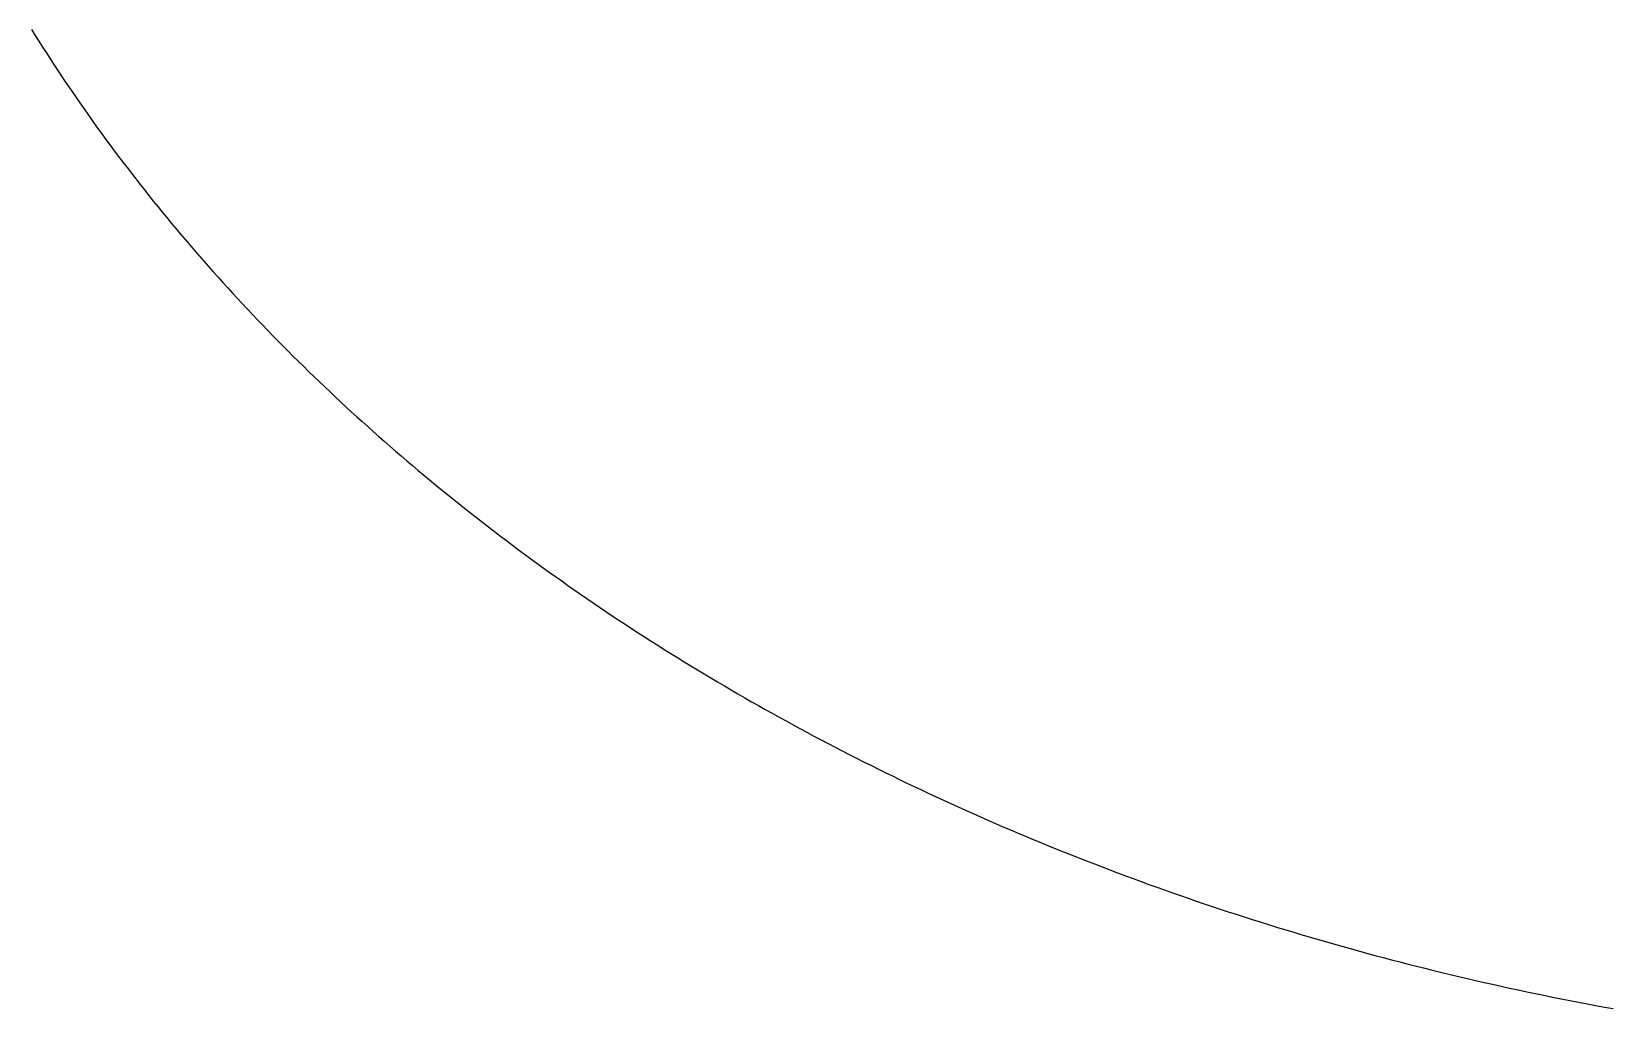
# Model space of a CAD drawing. Extents: x 18 to 189, y 50 to 250.
# Drawn here: x 22.66 to 57.06, y 100.2 to 121.53 of the extents above; entities that cross this region are included whole.
import ezdxf

# ---------------------------------------------------------------- set-up
doc = ezdxf.new("R2010")
doc.units = 0
doc.layers.add('CUT', color=7, linetype='CONTINUOUS')

msp = doc.modelspace()

# ---------------------------------------------------------------- linework, layer by layer
at = {"layer": 'CUT'}
msp.add_lwpolyline([(22.6571, 121.571), (22.7373, 121.4425), (22.818, 121.3141), (22.8994, 121.1861), (22.9813, 121.0582), (23.0638, 120.9306), (23.147, 120.8033), (23.2307, 120.6762), (23.315, 120.5494), (23.3999, 120.4228), (23.4853, 120.2965), (23.5714, 120.1704), (23.658, 120.0446), (23.7452, 119.9191), (23.833, 119.7938), (23.9214, 119.6687), (24.0103, 119.544), (24.0998, 119.4195), (24.1899, 119.2952), (24.2806, 119.1713), (24.3719, 119.0476), (24.4637, 118.9241), (24.556, 118.801), (24.649, 118.6781), (24.7425, 118.5554), (24.8366, 118.4331), (24.9313, 118.311), (25.0265, 118.1892), (25.1223, 118.0677), (25.2186, 117.9464), (25.3155, 117.8255), (25.413, 117.7048), (25.511, 117.5844), (25.6095, 117.4642), (25.7087, 117.3444), (25.8084, 117.2248), (25.9086, 117.1055), (26.0094, 116.9865), (26.1107, 116.8678), (26.2126, 116.7494), (26.3151, 116.6313), (26.4181, 116.5135), (26.5216, 116.3959), (26.6257, 116.2787), (26.7303, 116.1617), (26.8355, 116.0451), (26.9412, 115.9287), (27.0474, 115.8126), (27.1542, 115.6969), (27.2615, 115.5814), (27.3694, 115.4662), (27.4778, 115.3514), (27.5867, 115.2368), (27.6962, 115.1225), (27.8062, 115.0086), (27.9167, 114.895), (28.0278, 114.7816), (28.1394, 114.6686), (28.2515, 114.5559), (28.3641, 114.4435), (28.4773, 114.3314), (28.591, 114.2196), (28.7052, 114.1081), (28.8199, 113.997), (28.9352, 113.8862), (29.051, 113.7757), (29.1673, 113.6655), (29.2841, 113.5556), (29.4014, 113.446), (29.5192, 113.3368), (29.6376, 113.2279), (29.7565, 113.1193), (29.8758, 113.0111), (29.9957, 112.9032), (30.1161, 112.7956), (30.237, 112.6883), (30.3584, 112.5814), (30.4803, 112.4748), (30.6028, 112.3685), (30.7257, 112.2626), (30.8491, 112.157), (30.973, 112.0517), (31.0974, 111.9468), (31.2224, 111.8422), (31.3478, 111.7379), (31.4737, 111.634), (31.6001, 111.5305), (31.727, 111.4273), (31.8544, 111.3244), (31.9823, 111.2219), (32.1106, 111.1197), (32.2395, 111.0178), (32.3688, 110.9164), (32.4987, 110.8152), (32.629, 110.7144), (32.7598, 110.614), (32.8911, 110.5139), (33.0229, 110.4142), (33.1551, 110.3149), (33.2878, 110.2158), (33.421, 110.1172), (33.5547, 110.0189), (33.6889, 109.921), (33.8235, 109.8234), (33.9586, 109.7262), (34.0942, 109.6294), (34.2302, 109.5329), (34.3667, 109.4368), (34.5037, 109.341), (34.6412, 109.2457), (34.7791, 109.1507), (34.9175, 109.056), (35.0563, 108.9618), (35.1956, 108.8679), (35.3354, 108.7744), (35.4756, 108.6812), (35.6163, 108.5885), (35.7575, 108.4961), (35.8991, 108.4041), (36.0411, 108.3125), (36.1836, 108.2212), (36.3266, 108.1304), (36.47, 108.0399), (36.6139, 107.9498), (36.7582, 107.8601), (36.903, 107.7708), (37.0482, 107.6818), (37.1939, 107.5933), (37.34, 107.5052), (37.4865, 107.4174), (37.6335, 107.33), (37.7809, 107.2431), (37.9288, 107.1565), (38.0771, 107.0703), (38.2259, 106.9845), (38.3751, 106.8991), (38.5247, 106.8141), (38.6747, 106.7296), (38.8252, 106.6454), (38.9761, 106.5616), (39.1275, 106.4782), (39.2793, 106.3952), (39.4315, 106.3127), (39.5841, 106.2305), (39.7372, 106.1488), (39.8907, 106.0674), (40.0446, 105.9865), (40.1989, 105.906), (40.3537, 105.8259), (40.5088, 105.7462), (40.6644, 105.6669), (40.8204, 105.5881), (40.9769, 105.5096), (41.1337, 105.4316), (41.291, 105.354), (41.4486, 105.2768), (41.6067, 105.2001), (41.7652, 105.1237), (41.9241, 105.0478), (42.0834, 104.9724), (42.2431, 104.8973), (42.4033, 104.8227), (42.5638, 104.7485), (42.7247, 104.6747), (42.886, 104.6014), (43.0478, 104.5285), (43.2099, 104.456), (43.3724, 104.384), (43.5354, 104.3124), (43.6987, 104.2412), (43.8624, 104.1705), (44.0265, 104.1002), (44.1911, 104.0304), (44.356, 103.961), (44.5212, 103.892), (44.6869, 103.8235), (44.853, 103.7554), (45.0194, 103.6878), (45.1863, 103.6206), (45.3535, 103.5539), (45.5211, 103.4876), (45.6891, 103.4218), (45.8575, 103.3564), (46.0262, 103.2915), (46.1954, 103.227), (46.3649, 103.163), (46.5348, 103.0995), (46.705, 103.0364), (46.8757, 102.9738), (47.0467, 102.9116), (47.2181, 102.8499), (47.3898, 102.7886), (47.5619, 102.7278), (47.7344, 102.6675), (47.9073, 102.6077), (48.0805, 102.5483), (48.2541, 102.4893), (48.428, 102.4309), (48.6023, 102.3729), (48.777, 102.3154), (48.952, 102.2584), (49.1274, 102.2018), (49.3032, 102.1457), (49.4793, 102.0901), (49.6557, 102.035), (49.8325, 101.9803), (50.0097, 101.9261), (50.1872, 101.8724), (50.3651, 101.8192), (50.5433, 101.7665), (50.7219, 101.7142), (50.9008, 101.6625), (51.08, 101.6112), (51.2596, 101.5604), (51.4396, 101.5101), (51.6199, 101.4603), (51.8005, 101.411), (51.9815, 101.3622), (52.1628, 101.3138), (52.3444, 101.266), (52.5264, 101.2186), (52.7087, 101.1718), (52.8914, 101.1254), (53.0743, 101.0796), (53.2577, 101.0342), (53.4413, 100.9894), (53.6253, 100.945), (53.8096, 100.9012), (53.9942, 100.8579), (54.1792, 100.815), (54.3644, 100.7727), (54.55, 100.7309), (54.736, 100.6896), (54.9222, 100.6488), (55.1088, 100.6085), (55.2956, 100.5687), (55.4828, 100.5295), (55.6704, 100.4907), (55.8582, 100.4525), (56.0463, 100.4148), (56.2348, 100.3776), (56.4236, 100.3409), (56.6126, 100.3048), (56.802, 100.2692), (56.9917, 100.2341), (57.181, 100.2024)], dxfattribs=at)

doc.saveas('drawing.dxf')
